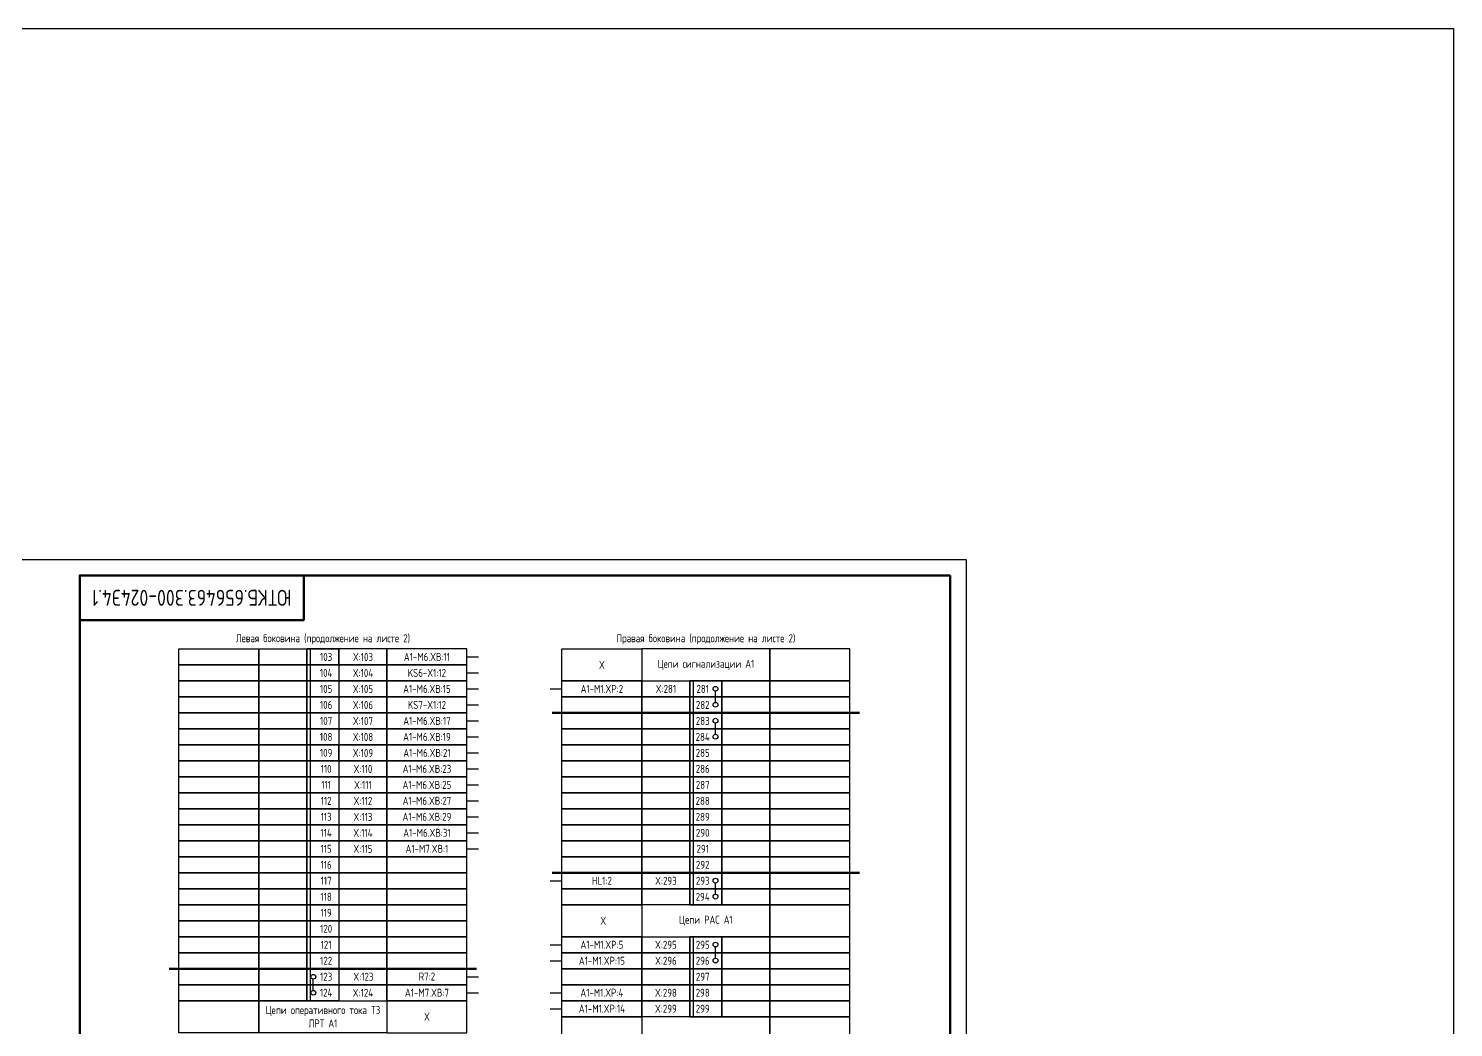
# Model space of a CAD drawing. Header units: millimetres. Extents: x -1244 to 6083, y -90 to 1191.
# Drawn here: x 5638 to 6083.3, y 273.6 to 586 of the extents above; entities that cross this region are included whole.
import ezdxf

# ---------------------------------------------------------------- set-up
doc = ezdxf.new("R2010")
doc.units = ezdxf.units.MM
doc.styles.add('Gost_type_A', font='GOST_0.TTF')

# ---------------------------------------------------------------- blocks, each defined once
blk = doc.blocks.new('Штамп угловой верхний')
at = {"lineweight": 50}
blk.add_lwpolyline([(0, 0), (70, 0), (70, -14), (0, -14)], close=True, dxfattribs=at)

msp = doc.modelspace()

# ---------------------------------------------------------------- linework, layer by layer
for p, q in [((5726, 392), (5726, 282)), ((5775, 389.5), (5778.62, 389.5)), ((5775, 384.5), (5778.62, 384.5)), ((5775, 379.5), (5778.62, 379.5)), ((5801.04, 379.5), (5804.67, 379.5)), ((5775, 374.5), (5778.62, 374.5)), ((5775, 369.5), (5778.62, 369.5)), ((5775, 364.5), (5778.62, 364.5)), ((5775, 359.5), (5778.62, 359.5)), ((5775, 354.5), (5778.62, 354.5)), ((5775, 349.5), (5778.62, 349.5)), ((5775, 344.5), (5778.62, 344.5)), ((5775, 339.5), (5778.62, 339.5)), ((5775, 334.5), (5778.62, 334.5)), ((5775, 329.5), (5778.62, 329.5)), ((5801.04, 319.5), (5804.67, 319.5)), ((5801.04, 299.5), (5804.67, 299.5)), ((5801.04, 294.5), (5804.67, 294.5)), ((5775, 289.5), (5778.62, 289.5)), ((5775, 284.5), (5778.62, 284.5)), ((5801.04, 284.5), (5804.67, 284.5)), ((5801.04, 279.5), (5804.67, 279.5))]:
    msp.add_line(p, q)
at = {"lineweight": -2}
for p, q in [((5852.67, 375.25), (5852.67, 378.75)), ((5852.67, 365.25), (5852.67, 368.75)), ((5852.67, 315.25), (5852.67, 318.75)), ((5852.67, 295.25), (5852.67, 298.75))]:
    msp.add_line(p, q, dxfattribs=at)
at = {"lineweight": 50}
for p, q in [((5801.67, 372), (5897.67, 372)), ((5801.67, 322), (5897.67, 322)), ((5682, 292), (5778, 292))]:
    msp.add_line(p, q, dxfattribs=at)
at = {"color": 7, "lineweight": -2}
msp.add_line((5727, 285.25), (5727, 288.75), dxfattribs=at)
for points in [[(-1117.42, 586), (6083.28, 586), (6083.28, -90), (-1117.42, -90)], [(5931, 420), (5931, 0), (5634, 0), (5634, 420)], [(5685, 392), (5710, 392), (5710, 387), (5685, 387)], [(5685, 392), (5710, 392), (5710, 387), (5685, 387)], [(5710, 392), (5725, 392), (5725, 387), (5710, 387)], [(5735, 392), (5725, 392), (5725, 387), (5735, 387)], [(5725, 392), (5735, 392), (5735, 387), (5725, 387)], [(5750, 392), (5735, 392), (5735, 387), (5750, 387)], [(5750, 392), (5735, 392), (5735, 387), (5750, 387)], [(5775, 392), (5750, 392), (5750, 387), (5775, 387)], [(5775, 392), (5750, 392), (5750, 387), (5775, 387)], [(5804.67, 392), (5829.67, 392), (5829.67, 382), (5804.67, 382)], [(5869.67, 392), (5829.67, 392), (5829.67, 382), (5869.67, 382)], [(5894.67, 392), (5869.67, 392), (5869.67, 382), (5894.67, 382)], [(5685, 387), (5710, 387), (5710, 382), (5685, 382)], [(5710, 387), (5725, 387), (5725, 382), (5710, 382)], [(5725, 387), (5735, 387), (5735, 382), (5725, 382)], [(5750, 387), (5735, 387), (5735, 382), (5750, 382)], [(5775, 387), (5750, 387), (5750, 382), (5775, 382)], [(5685, 382), (5710, 382), (5710, 377), (5685, 377)], [(5710, 382), (5725, 382), (5725, 377), (5710, 377)], [(5725, 382), (5735, 382), (5735, 377), (5725, 377)], [(5750, 382), (5735, 382), (5735, 377), (5750, 377)], [(5775, 382), (5750, 382), (5750, 377), (5775, 377)], [(5804.67, 382), (5829.67, 382), (5829.67, 377), (5804.67, 377)], [(5829.67, 382), (5844.67, 382), (5844.67, 377), (5829.67, 377)], [(5854.67, 382), (5844.67, 382), (5844.67, 377), (5854.67, 377)], [(5844.67, 382), (5845.67, 382), (5845.67, 312.01), (5844.67, 312.01)], [(5869.67, 382), (5854.67, 382), (5854.67, 377), (5869.67, 377)], [(5894.67, 382), (5869.67, 382), (5869.67, 377), (5894.67, 377)], [(5685, 377), (5710, 377), (5710, 372), (5685, 372)], [(5710, 377), (5725, 377), (5725, 372), (5710, 372)], [(5725, 377), (5735, 377), (5735, 372), (5725, 372)], [(5750, 377), (5735, 377), (5735, 372), (5750, 372)], [(5775, 377), (5750, 377), (5750, 372), (5775, 372)], [(5804.67, 377), (5829.67, 377), (5829.67, 372), (5804.67, 372)], [(5804.67, 377), (5829.67, 377), (5829.67, 372), (5804.67, 372)], [(5829.67, 377), (5844.67, 377), (5844.67, 372), (5829.67, 372)], [(5829.67, 377), (5844.67, 377), (5844.67, 372), (5829.67, 372)], [(5854.67, 377), (5844.67, 377), (5844.67, 372), (5854.67, 372)], [(5854.67, 377), (5844.67, 377), (5844.67, 372), (5854.67, 372)], [(5869.67, 377), (5854.67, 377), (5854.67, 372), (5869.67, 372)], [(5869.67, 377), (5854.67, 377), (5854.67, 372), (5869.67, 372)], [(5894.67, 377), (5869.67, 377), (5869.67, 372), (5894.67, 372)], [(5894.67, 377), (5869.67, 377), (5869.67, 372), (5894.67, 372)], [(5685, 372), (5710, 372), (5710, 367), (5685, 367)], [(5710, 372), (5725, 372), (5725, 367), (5710, 367)], [(5725, 372), (5735, 372), (5735, 367), (5725, 367)], [(5750, 372), (5735, 372), (5735, 367), (5750, 367)], [(5775, 372), (5750, 372), (5750, 367), (5775, 367)], [(5804.67, 372), (5829.67, 372), (5829.67, 367), (5804.67, 367)], [(5804.67, 372), (5829.67, 372), (5829.67, 367), (5804.67, 367)], [(5829.67, 372), (5844.67, 372), (5844.67, 367), (5829.67, 367)], [(5829.67, 372), (5844.67, 372), (5844.67, 367), (5829.67, 367)], [(5854.67, 372), (5844.67, 372), (5844.67, 367), (5854.67, 367)], [(5854.67, 372), (5844.67, 372), (5844.67, 367), (5854.67, 367)], [(5869.67, 372), (5854.67, 372), (5854.67, 367), (5869.67, 367)], [(5869.67, 372), (5854.67, 372), (5854.67, 367), (5869.67, 367)], [(5894.67, 372), (5869.67, 372), (5869.67, 367), (5894.67, 367)], [(5894.67, 372), (5869.67, 372), (5869.67, 367), (5894.67, 367)], [(5685, 367), (5710, 367), (5710, 362), (5685, 362)], [(5710, 367), (5725, 367), (5725, 362), (5710, 362)], [(5725, 367), (5735, 367), (5735, 362), (5725, 362)], [(5750, 367), (5735, 367), (5735, 362), (5750, 362)], [(5775, 367), (5750, 367), (5750, 362), (5775, 362)], [(5804.67, 367), (5829.67, 367), (5829.67, 362), (5804.67, 362)], [(5804.67, 367), (5829.67, 367), (5829.67, 362), (5804.67, 362)], [(5829.67, 367), (5844.67, 367), (5844.67, 362), (5829.67, 362)], [(5829.67, 367), (5844.67, 367), (5844.67, 362), (5829.67, 362)], [(5854.67, 367), (5844.67, 367), (5844.67, 362), (5854.67, 362)], [(5854.67, 367), (5844.67, 367), (5844.67, 362), (5854.67, 362)], [(5869.67, 367), (5854.67, 367), (5854.67, 362), (5869.67, 362)], [(5869.67, 367), (5854.67, 367), (5854.67, 362), (5869.67, 362)], [(5894.67, 367), (5869.67, 367), (5869.67, 362), (5894.67, 362)], [(5894.67, 367), (5869.67, 367), (5869.67, 362), (5894.67, 362)], [(5685, 362), (5710, 362), (5710, 357), (5685, 357)], [(5685, 362), (5710, 362), (5710, 357), (5685, 357)], [(5710, 362), (5725, 362), (5725, 357), (5710, 357)], [(5735, 362), (5725, 362), (5725, 357), (5735, 357)], [(5725, 362), (5735, 362), (5735, 357), (5725, 357)], [(5750, 362), (5735, 362), (5735, 357), (5750, 357)], [(5750, 362), (5735, 362), (5735, 357), (5750, 357)], [(5775, 362), (5750, 362), (5750, 357), (5775, 357)], [(5775, 362), (5750, 362), (5750, 357), (5775, 357)], [(5804.67, 362), (5829.67, 362), (5829.67, 357), (5804.67, 357)], [(5829.67, 362), (5844.67, 362), (5844.67, 357), (5829.67, 357)], [(5854.67, 362), (5844.67, 362), (5844.67, 357), (5854.67, 357)], [(5869.67, 362), (5854.67, 362), (5854.67, 357), (5869.67, 357)], [(5894.67, 362), (5869.67, 362), (5869.67, 357), (5894.67, 357)], [(5685, 357), (5710, 357), (5710, 352), (5685, 352)], [(5710, 357), (5725, 357), (5725, 352), (5710, 352)], [(5725, 357), (5735, 357), (5735, 352), (5725, 352)], [(5750, 357), (5735, 357), (5735, 352), (5750, 352)], [(5775, 357), (5750, 357), (5750, 352), (5775, 352)], [(5804.67, 357), (5829.67, 357), (5829.67, 352), (5804.67, 352)], [(5829.67, 357), (5844.67, 357), (5844.67, 352), (5829.67, 352)], [(5854.67, 357), (5844.67, 357), (5844.67, 352), (5854.67, 352)], [(5869.67, 357), (5854.67, 357), (5854.67, 352), (5869.67, 352)], [(5894.67, 357), (5869.67, 357), (5869.67, 352), (5894.67, 352)], [(5685, 352), (5710, 352), (5710, 347), (5685, 347)], [(5710, 352), (5725, 352), (5725, 347), (5710, 347)], [(5725, 352), (5735, 352), (5735, 347), (5725, 347)], [(5750, 352), (5735, 352), (5735, 347), (5750, 347)], [(5775, 352), (5750, 352), (5750, 347), (5775, 347)], [(5804.67, 352), (5829.67, 352), (5829.67, 347), (5804.67, 347)], [(5829.67, 352), (5844.67, 352), (5844.67, 347), (5829.67, 347)], [(5854.67, 352), (5844.67, 352), (5844.67, 347), (5854.67, 347)], [(5869.67, 352), (5854.67, 352), (5854.67, 347), (5869.67, 347)], [(5894.67, 352), (5869.67, 352), (5869.67, 347), (5894.67, 347)], [(5685, 347), (5710, 347), (5710, 342), (5685, 342)], [(5710, 347), (5725, 347), (5725, 342), (5710, 342)], [(5725, 347), (5735, 347), (5735, 342), (5725, 342)], [(5750, 347), (5735, 347), (5735, 342), (5750, 342)], [(5775, 347), (5750, 347), (5750, 342), (5775, 342)], [(5804.67, 347), (5829.67, 347), (5829.67, 342), (5804.67, 342)], [(5829.67, 347), (5844.67, 347), (5844.67, 342), (5829.67, 342)], [(5854.67, 347), (5844.67, 347), (5844.67, 342), (5854.67, 342)], [(5869.67, 347), (5854.67, 347), (5854.67, 342), (5869.67, 342)], [(5894.67, 347), (5869.67, 347), (5869.67, 342), (5894.67, 342)], [(5685, 342), (5710, 342), (5710, 337), (5685, 337)], [(5710, 342), (5725, 342), (5725, 337), (5710, 337)], [(5725, 342), (5735, 342), (5735, 337), (5725, 337)], [(5750, 342), (5735, 342), (5735, 337), (5750, 337)], [(5775, 342), (5750, 342), (5750, 337), (5775, 337)], [(5804.67, 342), (5829.67, 342), (5829.67, 337), (5804.67, 337)], [(5829.67, 342), (5844.67, 342), (5844.67, 337), (5829.67, 337)], [(5854.67, 342), (5844.67, 342), (5844.67, 337), (5854.67, 337)], [(5869.67, 342), (5854.67, 342), (5854.67, 337), (5869.67, 337)], [(5894.67, 342), (5869.67, 342), (5869.67, 337), (5894.67, 337)], [(5685, 337), (5710, 337), (5710, 332), (5685, 332)], [(5710, 337), (5725, 337), (5725, 332), (5710, 332)], [(5725, 337), (5735, 337), (5735, 332), (5725, 332)], [(5750, 337), (5735, 337), (5735, 332), (5750, 332)], [(5775, 337), (5750, 337), (5750, 332), (5775, 332)], [(5804.67, 337), (5829.67, 337), (5829.67, 332), (5804.67, 332)], [(5829.67, 337), (5844.67, 337), (5844.67, 332), (5829.67, 332)], [(5854.67, 337), (5844.67, 337), (5844.67, 332), (5854.67, 332)], [(5869.67, 337), (5854.67, 337), (5854.67, 332), (5869.67, 332)], [(5894.67, 337), (5869.67, 337), (5869.67, 332), (5894.67, 332)], [(5685, 332), (5710, 332), (5710, 327), (5685, 327)], [(5710, 332), (5725, 332), (5725, 327), (5710, 327)], [(5725, 332), (5735, 332), (5735, 327), (5725, 327)], [(5750, 332), (5735, 332), (5735, 327), (5750, 327)], [(5775, 332), (5750, 332), (5750, 327), (5775, 327)], [(5804.67, 332), (5829.67, 332), (5829.67, 327), (5804.67, 327)], [(5804.67, 332), (5829.67, 332), (5829.67, 327), (5804.67, 327)], [(5829.67, 332), (5844.67, 332), (5844.67, 327), (5829.67, 327)], [(5829.67, 332), (5844.67, 332), (5844.67, 327), (5829.67, 327)], [(5854.67, 332), (5844.67, 332), (5844.67, 327), (5854.67, 327)], [(5854.67, 332), (5844.67, 332), (5844.67, 327), (5854.67, 327)], [(5869.67, 332), (5854.67, 332), (5854.67, 327), (5869.67, 327)], [(5869.67, 332), (5854.67, 332), (5854.67, 327), (5869.67, 327)], [(5894.67, 332), (5869.67, 332), (5869.67, 327), (5894.67, 327)], [(5894.67, 332), (5869.67, 332), (5869.67, 327), (5894.67, 327)], [(5685, 327), (5710, 327), (5710, 322), (5685, 322)], [(5710, 327), (5725, 327), (5725, 322), (5710, 322)], [(5725, 327), (5735, 327), (5735, 322), (5725, 322)], [(5750, 327), (5735, 327), (5735, 322), (5750, 322)], [(5775, 327), (5750, 327), (5750, 322), (5775, 322)], [(5804.67, 327), (5829.67, 327), (5829.67, 322), (5804.67, 322)], [(5804.67, 327), (5829.67, 327), (5829.67, 322), (5804.67, 322)], [(5829.67, 327), (5844.67, 327), (5844.67, 322), (5829.67, 322)], [(5829.67, 327), (5844.67, 327), (5844.67, 322), (5829.67, 322)], [(5854.67, 327), (5844.67, 327), (5844.67, 322), (5854.67, 322)], [(5854.67, 327), (5844.67, 327), (5844.67, 322), (5854.67, 322)], [(5869.67, 327), (5854.67, 327), (5854.67, 322), (5869.67, 322)], [(5869.67, 327), (5854.67, 327), (5854.67, 322), (5869.67, 322)], [(5894.67, 327), (5869.67, 327), (5869.67, 322), (5894.67, 322)], [(5894.67, 327), (5869.67, 327), (5869.67, 322), (5894.67, 322)], [(5685, 322), (5710, 322), (5710, 317), (5685, 317)], [(5710, 322), (5725, 322), (5725, 317), (5710, 317)], [(5725, 322), (5735, 322), (5735, 317), (5725, 317)], [(5750, 322), (5735, 322), (5735, 317), (5750, 317)], [(5775, 322), (5750, 322), (5750, 317), (5775, 317)], [(5804.67, 322), (5829.67, 322), (5829.67, 317), (5804.67, 317)], [(5804.67, 322), (5829.67, 322), (5829.67, 317), (5804.67, 317)], [(5829.67, 322), (5844.67, 322), (5844.67, 317), (5829.67, 317)], [(5829.67, 322), (5844.67, 322), (5844.67, 317), (5829.67, 317)], [(5854.67, 322), (5844.67, 322), (5844.67, 317), (5854.67, 317)], [(5854.67, 322), (5844.67, 322), (5844.67, 317), (5854.67, 317)], [(5869.67, 322), (5854.67, 322), (5854.67, 317), (5869.67, 317)], [(5869.67, 322), (5854.67, 322), (5854.67, 317), (5869.67, 317)], [(5894.67, 322), (5869.67, 322), (5869.67, 317), (5894.67, 317)], [(5894.67, 322), (5869.67, 322), (5869.67, 317), (5894.67, 317)], [(5685, 317), (5710, 317), (5710, 312), (5685, 312)], [(5710, 317), (5725, 317), (5725, 312), (5710, 312)], [(5725, 317), (5735, 317), (5735, 312), (5725, 312)], [(5750, 317), (5735, 317), (5735, 312), (5750, 312)], [(5775, 317), (5750, 317), (5750, 312), (5775, 312)], [(5804.67, 317), (5829.67, 317), (5829.67, 312), (5804.67, 312)], [(5829.67, 317), (5844.67, 317), (5844.67, 312), (5829.67, 312)], [(5854.67, 317), (5844.67, 317), (5844.67, 312), (5854.67, 312)], [(5869.67, 317), (5854.67, 317), (5854.67, 312), (5869.67, 312)], [(5894.67, 317), (5869.67, 317), (5869.67, 312), (5894.67, 312)], [(5685, 312), (5710, 312), (5710, 307), (5685, 307)], [(5710, 312), (5725, 312), (5725, 307), (5710, 307)], [(5725, 312), (5735, 312), (5735, 307), (5725, 307)], [(5750, 312), (5735, 312), (5735, 307), (5750, 307)], [(5775, 312), (5750, 312), (5750, 307), (5775, 307)], [(5804.67, 312), (5829.67, 312), (5829.67, 302), (5804.67, 302)], [(5869.67, 312), (5829.67, 312), (5829.67, 302), (5869.67, 302)], [(5894.67, 312), (5869.67, 312), (5869.67, 302), (5894.67, 302)], [(5685, 307), (5710, 307), (5710, 302), (5685, 302)], [(5710, 307), (5725, 307), (5725, 302), (5710, 302)], [(5725, 307), (5735, 307), (5735, 302), (5725, 302)], [(5750, 307), (5735, 307), (5735, 302), (5750, 302)], [(5775, 307), (5750, 307), (5750, 302), (5775, 302)], [(5685, 302), (5710, 302), (5710, 297), (5685, 297)], [(5710, 302), (5725, 302), (5725, 297), (5710, 297)], [(5725, 302), (5735, 302), (5735, 297), (5725, 297)], [(5750, 302), (5735, 302), (5735, 297), (5750, 297)], [(5775, 302), (5750, 302), (5750, 297), (5775, 297)], [(5804.67, 302), (5829.67, 302), (5829.67, 297), (5804.67, 297)], [(5829.67, 302), (5844.67, 302), (5844.67, 297), (5829.67, 297)], [(5854.67, 302), (5844.67, 302), (5844.67, 297), (5854.67, 297)], [(5869.67, 302), (5854.67, 302), (5854.67, 297), (5869.67, 297)], [(5894.67, 302), (5869.67, 302), (5869.67, 297), (5894.67, 297)], [(5685, 297), (5710, 297), (5710, 292), (5685, 292)], [(5710, 297), (5725, 297), (5725, 292), (5710, 292)], [(5725, 297), (5735, 297), (5735, 292), (5725, 292)], [(5750, 297), (5735, 297), (5735, 292), (5750, 292)], [(5775, 297), (5750, 297), (5750, 292), (5775, 292)], [(5804.67, 297), (5829.67, 297), (5829.67, 292), (5804.67, 292)], [(5829.67, 297), (5844.67, 297), (5844.67, 292), (5829.67, 292)], [(5854.67, 297), (5844.67, 297), (5844.67, 292), (5854.67, 292)], [(5869.67, 297), (5854.67, 297), (5854.67, 292), (5869.67, 292)], [(5894.67, 297), (5869.67, 297), (5869.67, 292), (5894.67, 292)], [(5685, 292), (5710, 292), (5710, 287), (5685, 287)], [(5710, 292), (5725, 292), (5725, 287), (5710, 287)], [(5725, 292), (5735, 292), (5735, 287), (5725, 287)], [(5750, 292), (5735, 292), (5735, 287), (5750, 287)], [(5775, 292), (5750, 292), (5750, 287), (5775, 287)], [(5804.67, 292), (5829.67, 292), (5829.67, 287), (5804.67, 287)], [(5804.67, 292), (5829.67, 292), (5829.67, 287), (5804.67, 287)], [(5829.67, 292), (5844.67, 292), (5844.67, 287), (5829.67, 287)], [(5829.67, 292), (5844.67, 292), (5844.67, 287), (5829.67, 287)], [(5854.67, 292), (5844.67, 292), (5844.67, 287), (5854.67, 287)], [(5854.67, 292), (5844.67, 292), (5844.67, 287), (5854.67, 287)], [(5869.67, 292), (5854.67, 292), (5854.67, 287), (5869.67, 287)], [(5869.67, 292), (5854.67, 292), (5854.67, 287), (5869.67, 287)], [(5894.67, 292), (5869.67, 292), (5869.67, 287), (5894.67, 287)], [(5894.67, 292), (5869.67, 292), (5869.67, 287), (5894.67, 287)], [(5685, 287), (5710, 287), (5710, 282), (5685, 282)], [(5710, 287), (5725, 287), (5725, 282), (5710, 282)], [(5725, 287), (5735, 287), (5735, 282), (5725, 282)], [(5750, 287), (5735, 287), (5735, 282), (5750, 282)], [(5775, 287), (5750, 287), (5750, 282), (5775, 282)], [(5804.67, 287), (5829.67, 287), (5829.67, 282), (5804.67, 282)], [(5804.67, 287), (5829.67, 287), (5829.67, 282), (5804.67, 282)], [(5829.67, 287), (5844.67, 287), (5844.67, 282), (5829.67, 282)], [(5829.67, 287), (5844.67, 287), (5844.67, 282), (5829.67, 282)], [(5854.67, 287), (5844.67, 287), (5844.67, 282), (5854.67, 282)], [(5854.67, 287), (5844.67, 287), (5844.67, 282), (5854.67, 282)], [(5869.67, 287), (5854.67, 287), (5854.67, 282), (5869.67, 282)], [(5869.67, 287), (5854.67, 287), (5854.67, 282), (5869.67, 282)], [(5894.67, 287), (5869.67, 287), (5869.67, 282), (5894.67, 282)], [(5894.67, 287), (5869.67, 287), (5869.67, 282), (5894.67, 282)], [(5685, 282), (5710, 282), (5710, 272), (5685, 272)], [(5710, 282), (5750, 282), (5750, 272), (5710, 272)], [(5775, 282), (5750, 282), (5750, 272), (5775, 272)], [(5804.67, 282), (5829.67, 282), (5829.67, 277), (5804.67, 277)], [(5829.67, 282), (5844.67, 282), (5844.67, 277), (5829.67, 277)], [(5854.67, 282), (5844.67, 282), (5844.67, 277), (5854.67, 277)], [(5869.67, 282), (5854.67, 282), (5854.67, 277), (5869.67, 277)], [(5894.67, 282), (5869.67, 282), (5869.67, 277), (5894.67, 277)], [(5804.67, 277), (5829.67, 277), (5829.67, 267), (5804.67, 267)], [(5869.67, 277), (5829.67, 277), (5829.67, 267), (5869.67, 267)], [(5894.67, 277), (5869.67, 277), (5869.67, 267), (5894.67, 267)]]:
    msp.add_lwpolyline(points, close=True)
at = {"lineweight": 50}
msp.add_lwpolyline([(5926, 415), (5926, 5), (5654, 5), (5654, 415)], close=True, dxfattribs=at)
msp.add_lwpolyline([(5844.67, 277), (5844.67, 302), (5845.67, 302), (5845.67, 277)])
at = {"lineweight": -2}
for centre in [(5852.67, 379.55), (5852.67, 374.55), (5852.67, 369.55), (5852.67, 364.55), (5852.67, 319.55), (5852.67, 314.55), (5852.67, 299.55), (5852.67, 294.55)]:
    msp.add_circle(centre, 0.75, dxfattribs=at)
at = {"color": 7, "lineweight": -2}
for centre in [(5727, 289.5), (5727, 289.5), (5727, 289.5), (5727, 284.5)]:
    msp.add_circle(centre, 0.75, dxfattribs=at)

# ---------------------------------------------------------------- block references
msp.add_blockref('Штамп угловой верхний', (5654, 415))

# ---------------------------------------------------------------- texts
at = {"insert": (5689, 408), "char_height": 5, "width": 70, "attachment_point": 5, "rotation": 180, "style": 'Gost_type_A'}
msp.add_mtext('ЮТКБ.656463.300-024Э4.1', dxfattribs=at)
at = {"char_height": 2.5, "attachment_point": 5, "style": 'Gost_type_A'}
for s, insert, width in [('Левая боковина (продолжение на листе 2)', (5730, 395), 90), ('Правая боковина (продолжение на листе 2)', (5849.67, 395), 90), ('A1-М6.XВ:11', (5762.5, 389.5), 25), ('X', (5817.17, 387), 25), ('Цепи сигнализации А1', (5849.67, 387), 40), ('KS6-X1:12', (5762.5, 384.5), 25), ('A1-М6.XВ:15', (5762.5, 379.5), 25), ('A1-М1.XР:2', (5817.17, 379.5), 25), ('KS7-X1:12', (5762.5, 374.5), 25), ('A1-М6.XВ:17', (5762.5, 369.5), 25), ('A1-М6.XВ:19', (5762.5, 364.5), 25), ('A1-М6.XВ:21', (5762.5, 359.5), 25), ('A1-М6.XВ:23', (5762.5, 354.5), 25), ('A1-М6.XВ:25', (5762.5, 349.5), 25), ('A1-М6.XВ:27', (5762.5, 344.5), 25), ('A1-М6.XВ:29', (5762.5, 339.5), 25), ('A1-М6.XВ:31', (5762.5, 334.5), 25), ('A1-М7.XВ:1', (5762.5, 329.5), 25), ('HL1:2', (5817.17, 319.5), 25), ('X', (5817.58, 307), 25), ('Цепи РАС А1', (5849.67, 307), 40), ('A1-М1.XP:5', (5817.17, 299.5), 25), ('A1-М1.XP:15', (5817.17, 294.5), 25), ('R7:2', (5762.5, 289.57), 25), ('A1-М7.XВ:7', (5762.5, 284.5), 25), ('A1-М1.XP:4', (5817.17, 284.5), 25), ('A1-М1.XP:14', (5817.17, 279.5), 25), ('Цепи оперативного тока ТЗ ЛРТ А1', (5730, 277), 40), ('X', (5762.5, 277), 25)]:
    msp.add_mtext(s, dxfattribs=dict(at, insert=insert, width=width))
at = {"ltscale": 10, "char_height": 2.5, "attachment_point": 5, "style": 'Gost_type_A'}
for s, insert, width in [('103', (5731, 389.5), 8), ('X:103', (5742.5, 389.47), 15), ('104', (5731, 384.5), 8), ('X:104', (5742.5, 384.47), 15), ('105', (5731, 379.5), 8), ('X:105', (5742.5, 379.47), 15), ('X:281', (5837.17, 379.5), 15), ('281', (5848.67, 379.5), 8), ('106', (5731, 374.5), 8), ('X:106', (5742.5, 374.47), 15), ('282', (5848.67, 374.5), 8), ('107', (5731, 369.5), 8), ('X:107', (5742.5, 369.47), 15), ('283', (5848.67, 369.5), 8), ('108', (5731, 364.5), 8), ('X:108', (5742.5, 364.47), 15), ('284', (5848.67, 364.5), 8), ('109', (5731, 359.5), 8), ('X:109', (5742.5, 359.47), 15), ('285', (5848.67, 359.5), 8), ('110', (5731, 354.5), 8), ('X:110', (5742.5, 354.47), 15), ('286', (5848.67, 354.5), 8), ('111', (5731, 349.5), 8), ('X:111', (5742.5, 349.47), 15), ('287', (5848.67, 349.5), 8), ('112', (5731, 344.5), 8), ('X:112', (5742.5, 344.47), 15), ('288', (5848.67, 344.5), 8), ('113', (5731, 339.5), 8), ('X:113', (5742.5, 339.47), 15), ('289', (5848.67, 339.5), 8), ('114', (5731, 334.5), 8), ('X:114', (5742.5, 334.47), 15), ('290', (5848.67, 334.5), 8), ('115', (5731, 329.5), 8), ('X:115', (5742.5, 329.47), 15), ('291', (5848.67, 329.5), 8), ('116', (5731, 324.5), 8), ('292', (5848.67, 324.5), 8), ('117', (5731, 319.5), 8), ('X:293', (5837.17, 319.5), 15), ('293', (5848.67, 319.5), 8), ('118', (5731, 314.5), 8), ('294', (5848.67, 314.5), 8), ('119', (5731, 309.5), 8), ('120', (5731, 304.5), 8), ('121', (5731, 299.5), 8), ('X:295', (5837.17, 299.5), 15), ('295', (5848.67, 299.5), 8), ('122', (5731, 294.5), 8), ('X:296', (5837.17, 294.5), 15), ('296', (5848.67, 294.5), 8), ('123', (5731, 289.5), 8), ('X:123', (5742.64, 289.5), 15.2738), ('297', (5848.67, 289.5), 8), ('124', (5731, 284.5), 8), ('X:124', (5742.5, 284.47), 15), ('X:298', (5837.17, 284.5), 15), ('298', (5848.67, 284.5), 8), ('X:299', (5837.17, 279.5), 15), ('299', (5848.67, 279.5), 8)]:
    msp.add_mtext(s, dxfattribs=dict(at, insert=insert, width=width))

doc.saveas('drawing.dxf')
